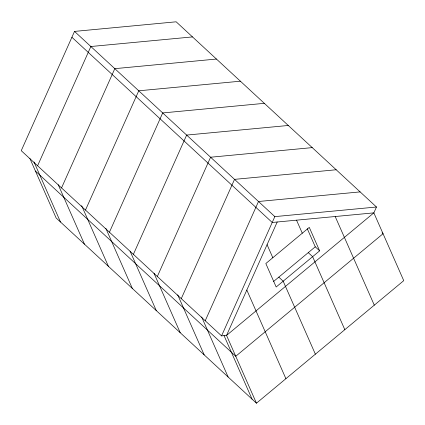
<?xml version="1.0" encoding="UTF-8"?>
<svg xmlns="http://www.w3.org/2000/svg" width="425" height="425" viewBox="0 0 425 425"><rect width="100%" height="100%" fill="white"/><g stroke="black" fill="none" stroke-linecap="round" stroke-linejoin="round"><path stroke-width="0.64" d="M74.518 31.407L21.25 150.678L221.563 335.888L226.552 335.415L373.851 212.867L376.47 207.012L176.152 21.802L74.518 31.407L274.832 216.617L376.47 207.012M37.591 165.787L90.86 46.516L192.498 36.911M61.54 187.93L114.808 68.659L216.442 59.054M85.489 210.072L138.757 90.801L240.391 81.196M109.432 232.209L162.701 112.938L264.339 103.333M133.381 254.352L186.649 135.081L288.283 125.476M157.33 276.494L210.593 157.223L312.232 147.618M181.273 298.632L234.542 179.361L336.18 169.761M205.222 320.774L258.49 201.503L360.124 191.898M221.563 335.888L274.832 216.617M277.206 221.999L226.552 335.415L256.45 403.197L403.75 280.649L373.851 212.867L272.218 222.472L71.905 37.262M273.307 281.711L315.26 246.808L307.302 228.762M319.632 250.851L276.176 287.002L265.827 263.537L309.283 227.386L319.632 250.851L315.26 246.808M382.08 232.826L383.053 233.723L235.753 356.272L35.44 171.062M308.263 252.631L312.635 256.668L344.829 329.667M278.805 277.142L283.172 281.18L315.371 354.179M256.45 403.197L56.137 217.988L29.92 158.546M335.192 216.516L374.292 305.161M296.533 220.171L302.287 233.208M267.075 244.683L272.823 257.715M246.813 290.047L285.908 378.691M224.023 335.543L252.078 399.16M201.652 316.981L228.135 377.017M177.708 294.838L204.186 354.875M154.02 273.291L180.237 332.733M130.077 251.154L156.294 310.595M105.868 228.416L132.345 288.453M81.658 205.679L108.402 266.31M58.236 184.732L84.453 244.173M34.027 161.994L60.504 222.031"/></g></svg>
